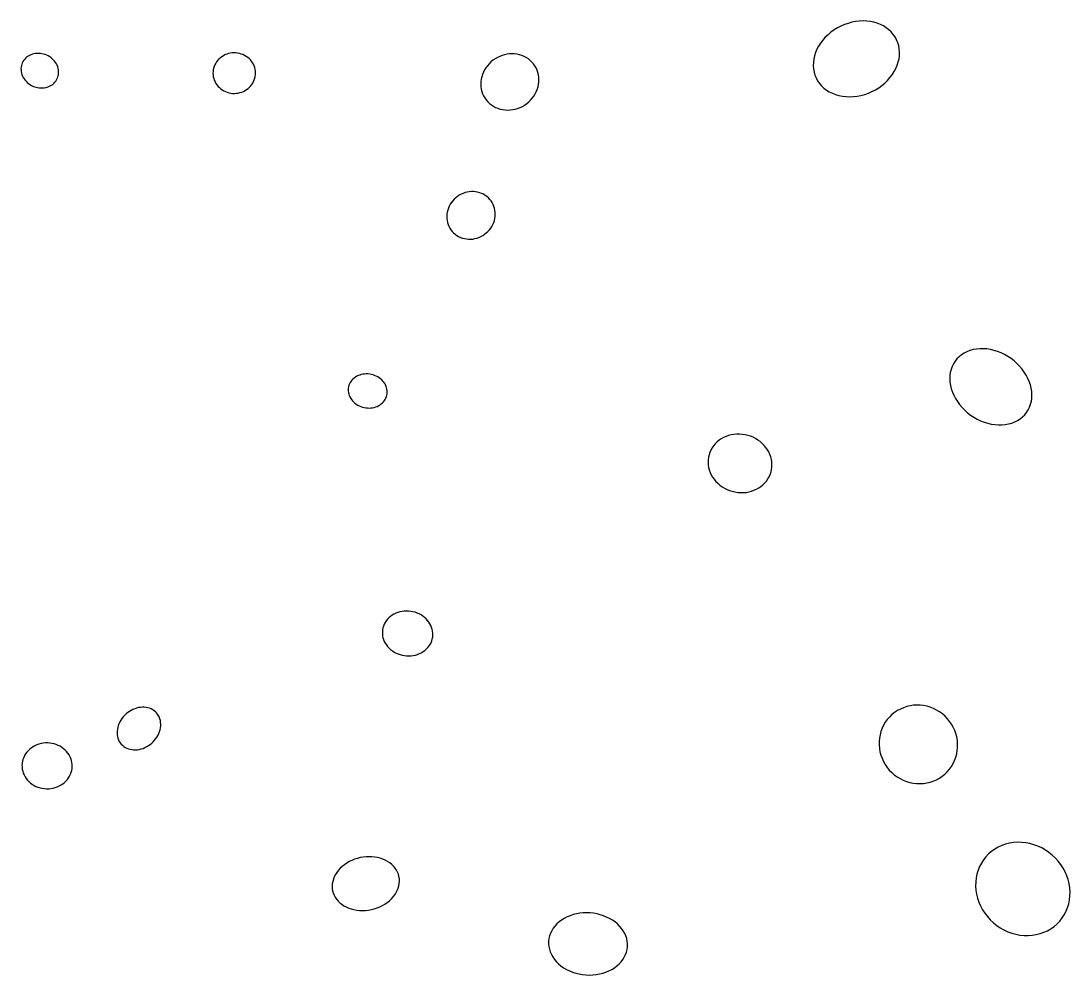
# Model space of a CAD drawing. Header units: metres. Extents: x -13247 to 23162, y -293254 to -275578.
# Drawn here: x 6105 to 23162, y -293254 to -277746 of the extents above; entities that cross this region are included whole.
import ezdxf

# ---------------------------------------------------------------- set-up
doc = ezdxf.new("R2010")
doc.units = ezdxf.units.M

msp = doc.modelspace()

# ---------------------------------------------------------------- linework, layer by layer
at = {"layer": 'LAYER'}
for p, q in [((19379.92, -277859.57), (19326.2, -277892.5)), ((19435.98, -277830.47), (19379.92, -277859.57)), ((19493.97, -277805.42), (19435.98, -277830.47)), ((19553.44, -277784.61), (19493.97, -277805.42)), ((19613.93, -277768.19), (19553.44, -277784.61)), ((19674.99, -277756.29), (19613.93, -277768.19)), ((19736.16, -277749.01), (19674.99, -277756.29)), ((19796.96, -277746.4), (19736.16, -277749.01)), ((19856.94, -277748.47), (19796.96, -277746.4)), ((19915.64, -277755.22), (19856.94, -277748.47)), ((19972.6, -277766.58), (19915.64, -277755.22)), ((20027.41, -277782.48), (19972.6, -277766.58)), ((20079.64, -277802.8), (20027.41, -277782.48)), ((20128.89, -277827.37), (20079.64, -277802.8)), ((20174.78, -277856.01), (20128.89, -277827.37)), ((20216.98, -277888.51), (20174.78, -277856.01)), ((19183.13, -278011.6), (19142.67, -278057.06)), ((19227.43, -277968.8), (19183.13, -278011.6)), ((19275.25, -277929), (19227.43, -277968.8)), ((19326.2, -277892.5), (19275.25, -277929)), ((20255.16, -277924.61), (20216.98, -277888.51)), ((20289.02, -277964.05), (20255.16, -277924.61)), ((20318.31, -278006.51), (20289.02, -277964.05)), ((20342.81, -278051.69), (20318.31, -278006.51)), ((19047.3, -278205.93), (19024.98, -278258.45)), ((19074.5, -278154.6), (19047.3, -278205.93)), ((19106.37, -278104.85), (19074.5, -278154.6)), ((19142.67, -278057.06), (19106.37, -278104.85)), ((20362.33, -278099.22), (20342.81, -278051.69)), ((20376.73, -278148.76), (20362.33, -278099.22)), ((20385.88, -278199.93), (20376.73, -278148.76)), ((20389.73, -278252.33), (20385.88, -278199.93)), ((6165.04, -278365.25), (6150.04, -278384.21)), ((6181.91, -278347.72), (6165.04, -278365.25)), ((6200.52, -278331.77), (6181.91, -278347.72)), ((6220.73, -278317.51), (6200.52, -278331.77)), ((6242.39, -278305.05), (6220.73, -278317.51)), ((6265.33, -278294.48), (6242.39, -278305.05)), ((6289.38, -278285.89), (6265.33, -278294.48)), ((6314.35, -278279.34), (6289.38, -278285.89)), ((6340.06, -278274.87), (6314.35, -278279.34)), ((6366.31, -278272.54), (6340.06, -278274.87)), ((6392.89, -278272.34), (6366.31, -278272.54)), ((6419.61, -278274.29), (6392.89, -278272.34)), ((6446.27, -278278.37), (6419.61, -278274.29)), ((6472.65, -278284.54), (6446.27, -278278.37)), ((6498.57, -278292.77), (6472.65, -278284.54)), ((6523.82, -278302.98), (6498.57, -278292.77)), ((6548.2, -278315.1), (6523.82, -278302.98)), ((6571.55, -278329.04), (6548.2, -278315.1)), ((6593.67, -278344.7), (6571.55, -278329.04)), ((6614.39, -278361.95), (6593.67, -278344.7)), ((6633.57, -278380.65), (6614.39, -278361.95)), ((9324.39, -278364.35), (9304.27, -278385.78)), ((9346.4, -278344.66), (9324.39, -278364.35)), ((9370.12, -278326.87), (9346.4, -278344.66)), ((9395.38, -278311.11), (9370.12, -278326.87)), ((9421.99, -278297.51), (9395.38, -278311.11)), ((9449.74, -278286.17), (9421.99, -278297.51)), ((9478.41, -278277.17), (9449.74, -278286.17)), ((9507.8, -278270.58), (9478.41, -278277.17)), ((9537.68, -278266.45), (9507.8, -278270.58)), ((9567.81, -278264.82), (9537.68, -278266.45)), ((9597.98, -278265.69), (9567.81, -278264.82)), ((9627.95, -278269.06), (9597.98, -278265.69)), ((9657.5, -278274.91), (9627.95, -278269.06)), ((9686.39, -278283.19), (9657.5, -278274.91)), ((9714.42, -278293.83), (9686.39, -278283.19)), ((9741.35, -278306.75), (9714.42, -278293.83)), ((9767, -278321.87), (9741.35, -278306.75)), ((9791.17, -278339.05), (9767, -278321.87)), ((9813.67, -278358.18), (9791.17, -278339.05)), ((9834.32, -278379.1), (9813.67, -278358.18)), ((13813.85, -278361.25), (13779.28, -278385.36)), ((13850.25, -278340), (13813.85, -278361.25)), ((13888.2, -278321.78), (13850.25, -278340)), ((13927.42, -278306.71), (13888.2, -278321.78)), ((13967.59, -278294.92), (13927.42, -278306.71)), ((14008.42, -278286.49), (13967.59, -278294.92)), ((14049.6, -278281.49), (14008.42, -278286.49)), ((14090.82, -278279.96), (14049.6, -278281.49)), ((14131.75, -278281.91), (14090.82, -278279.96)), ((14172.09, -278287.32), (14131.75, -278281.91)), ((14211.53, -278296.15), (14172.09, -278287.32)), ((14249.77, -278308.34), (14211.53, -278296.15)), ((14286.52, -278323.78), (14249.77, -278308.34)), ((14321.5, -278342.38), (14286.52, -278323.78)), ((14354.45, -278363.98), (14321.5, -278342.38)), ((14385.11, -278388.41), (14354.45, -278363.98)), ((18995.62, -278365.45), (18988.81, -278419.12)), ((19007.71, -278311.76), (18995.62, -278365.45)), ((19024.98, -278258.45), (19007.71, -278311.76)), ((20369.34, -278412.94), (20381.43, -278359.25)), ((20381.43, -278359.25), (20388.24, -278305.57)), ((20388.24, -278305.57), (20389.73, -278252.33)), ((6106.57, -278495.18), (6104.64, -278519.43)), ((6104.64, -278519.43), (6105.04, -278543.94)), ((6105.04, -278543.94), (6107.77, -278568.52)), ((6110.81, -278471.38), (6106.57, -278495.18)), ((6117.34, -278448.21), (6110.81, -278471.38)), ((6126.1, -278425.85), (6117.34, -278448.21)), ((6137.03, -278404.46), (6126.1, -278425.85)), ((6150.04, -278384.21), (6137.03, -278404.46)), ((6651.06, -278400.68), (6633.57, -278380.65)), ((6666.71, -278421.88), (6651.06, -278400.68)), ((6680.42, -278444.07), (6666.71, -278421.88)), ((6692.08, -278467.11), (6680.42, -278444.07)), ((6701.6, -278490.81), (6692.08, -278467.11)), ((6708.9, -278514.99), (6701.6, -278490.81)), ((6713.94, -278539.46), (6708.9, -278514.99)), ((6716.67, -278564.05), (6713.94, -278539.46)), ((9230.53, -278541.22), (9226.95, -278569.75)), ((9236.71, -278513.09), (9230.53, -278541.22)), ((9245.44, -278485.58), (9236.71, -278513.09)), ((9256.65, -278458.89), (9245.44, -278485.58)), ((9270.27, -278433.24), (9256.65, -278458.89)), ((9286.18, -278408.8), (9270.27, -278433.24)), ((9304.27, -278385.78), (9286.18, -278408.8)), ((9852.98, -278401.66), (9834.32, -278379.1)), ((9869.51, -278425.68), (9852.98, -278401.66)), ((9883.76, -278450.99), (9869.51, -278425.68)), ((9895.65, -278477.38), (9883.76, -278450.99)), ((9905.07, -278504.67), (9895.65, -278477.38)), ((9911.96, -278532.63), (9905.07, -278504.67)), ((9916.25, -278561.06), (9911.96, -278532.63)), ((13642.44, -278541.68), (13623.73, -278578.44)), ((13664.27, -278506.41), (13642.44, -278541.68)), ((13689.07, -278472.9), (13664.27, -278506.41)), ((13716.65, -278441.39), (13689.07, -278472.9)), ((13746.8, -278412.14), (13716.65, -278441.39)), ((13779.28, -278385.36), (13746.8, -278412.14)), ((14413.24, -278415.5), (14385.11, -278388.41)), ((14438.65, -278445.04), (14413.24, -278415.5)), ((14461.12, -278476.79), (14438.65, -278445.04)), ((14480.5, -278510.53), (14461.12, -278476.79)), ((14496.63, -278545.99), (14480.5, -278510.53)), ((14509.39, -278582.91), (14496.63, -278545.99)), ((18988.81, -278419.12), (18987.32, -278472.36)), ((18987.32, -278472.36), (18991.17, -278524.77)), ((18991.17, -278524.77), (19000.32, -278575.93)), ((20302.55, -278570.1), (20329.75, -278518.77)), ((20329.75, -278518.77), (20352.07, -278466.25)), ((20352.07, -278466.25), (20369.34, -278412.94)), ((6107.77, -278568.52), (6112.81, -278593)), ((6112.81, -278593), (6120.11, -278617.18)), ((6120.11, -278617.18), (6129.63, -278640.87)), ((6129.63, -278640.87), (6141.29, -278663.91)), ((6141.29, -278663.91), (6154.99, -278686.11)), ((6154.99, -278686.11), (6170.65, -278707.3)), ((6170.65, -278707.3), (6188.14, -278727.33)), ((6671.66, -278723.78), (6684.68, -278703.53)), ((6684.68, -278703.53), (6695.61, -278682.14)), ((6695.61, -278682.14), (6704.37, -278659.77)), ((6695.61, -278682.14), (6695.61, -278682.14)), ((6704.37, -278659.77), (6710.9, -278636.6)), ((6710.9, -278636.6), (6715.14, -278612.8)), ((6715.14, -278612.8), (6717.07, -278588.56)), ((6717.07, -278588.56), (6716.67, -278564.05)), ((9226.95, -278569.75), (9225.99, -278598.46)), ((9225.99, -278598.46), (9225.99, -278598.46)), ((9225.99, -278598.46), (9227.67, -278627.14)), ((9227.67, -278627.14), (9231.97, -278655.58)), ((9231.97, -278655.58), (9238.86, -278683.54)), ((9238.86, -278683.54), (9248.28, -278710.82)), ((9248.28, -278710.82), (9260.16, -278737.21)), ((9887.27, -278729.31), (9898.49, -278702.63)), ((9898.49, -278702.63), (9907.22, -278675.12)), ((9907.22, -278675.12), (9913.4, -278646.99)), ((9913.4, -278646.99), (9916.98, -278618.46)), ((9917.93, -278589.74), (9916.25, -278561.06)), ((9916.98, -278618.46), (9917.93, -278589.74)), ((13587.71, -278694.78), (13582.71, -278734.61)), ((13596.27, -278655.28), (13587.71, -278694.78)), ((13608.31, -278616.4), (13596.27, -278655.28)), ((13623.73, -278578.44), (13608.31, -278616.4)), ((14518.69, -278620.99), (14509.39, -278582.91)), ((14524.45, -278659.96), (14518.69, -278620.99)), ((14526.63, -278699.52), (14524.45, -278659.96)), ((14525.21, -278739.36), (14526.63, -278699.52)), ((19000.32, -278575.93), (19014.72, -278625.47)), ((19014.72, -278625.47), (19034.24, -278673.01)), ((19034.24, -278673.01), (19034.24, -278673.01)), ((19034.24, -278673.01), (19058.74, -278718.19)), ((20149.62, -278755.9), (20193.92, -278713.1)), ((20193.92, -278713.1), (20234.38, -278667.64)), ((20234.38, -278667.64), (20270.68, -278619.85)), ((20270.68, -278619.85), (20302.55, -278570.1)), ((6188.14, -278727.33), (6207.31, -278746.04)), ((6207.31, -278746.04), (6228.04, -278763.29)), ((6228.04, -278763.29), (6250.16, -278778.94)), ((6250.16, -278778.94), (6273.5, -278792.88)), ((6273.5, -278792.88), (6297.89, -278805.01)), ((6297.89, -278805.01), (6323.14, -278815.22)), ((6323.14, -278815.22), (6349.06, -278823.44)), ((6349.06, -278823.44), (6375.44, -278829.62)), ((6375.44, -278829.62), (6402.1, -278833.7)), ((6402.1, -278833.7), (6428.82, -278835.64)), ((6428.82, -278835.64), (6455.4, -278835.45)), ((6455.4, -278835.45), (6481.65, -278833.11)), ((6481.65, -278833.11), (6507.36, -278828.65)), ((6507.36, -278828.65), (6532.33, -278822.1)), ((6532.33, -278822.1), (6556.38, -278813.51)), ((6556.38, -278813.51), (6579.32, -278802.94)), ((6579.32, -278802.94), (6600.98, -278790.48)), ((6600.98, -278790.48), (6621.19, -278776.21)), ((6621.19, -278776.21), (6639.8, -278760.26)), ((6639.8, -278760.26), (6656.67, -278742.74)), ((6656.67, -278742.74), (6671.66, -278723.78)), ((9260.16, -278737.21), (9274.42, -278762.52)), ((9274.42, -278762.52), (9290.94, -278786.54)), ((9290.94, -278786.54), (9309.6, -278809.1)), ((9309.6, -278809.1), (9330.26, -278830.02)), ((9330.26, -278830.02), (9352.76, -278849.15)), ((9352.76, -278849.15), (9376.92, -278866.34)), ((9376.92, -278866.34), (9402.57, -278881.45)), ((9402.57, -278881.45), (9429.51, -278894.38)), ((9721.94, -278890.69), (9748.54, -278877.09)), ((9748.54, -278877.09), (9773.8, -278861.34)), ((9773.8, -278861.34), (9797.53, -278843.55)), ((9797.53, -278843.55), (9819.53, -278823.86)), ((9819.53, -278823.86), (9839.66, -278802.42)), ((9839.66, -278802.42), (9857.74, -278779.4)), ((9857.74, -278779.4), (9873.66, -278754.97)), ((9873.66, -278754.97), (9887.27, -278729.31)), ((13582.71, -278734.61), (13581.29, -278774.45)), ((13581.29, -278774.45), (13583.47, -278814)), ((13583.47, -278814), (13589.23, -278852.97)), ((13589.23, -278852.97), (13598.52, -278891.06)), ((14484.18, -278895.53), (14499.61, -278857.56)), ((14499.61, -278857.56), (14511.65, -278818.68)), ((14511.65, -278818.68), (14520.2, -278779.18)), ((14520.2, -278779.18), (14525.21, -278739.36)), ((19058.74, -278718.19), (19088.03, -278760.65)), ((19088.03, -278760.65), (19121.89, -278800.09)), ((19121.89, -278800.09), (19160.07, -278836.19)), ((19160.07, -278836.19), (19202.27, -278868.69)), ((19202.27, -278868.69), (19248.16, -278897.33)), ((19941.07, -278894.23), (19997.13, -278865.13)), ((19997.13, -278865.13), (20050.85, -278832.2)), ((20050.85, -278832.2), (20101.8, -278795.7)), ((20101.8, -278795.7), (20149.62, -278755.9)), ((9429.51, -278894.38), (9457.53, -278905.02)), ((9457.53, -278905.02), (9486.43, -278913.29)), ((9486.43, -278913.29), (9515.97, -278919.14)), ((9515.97, -278919.14), (9545.94, -278922.51)), ((9545.94, -278922.51), (9576.11, -278923.39)), ((9576.11, -278923.39), (9606.25, -278921.75)), ((9606.25, -278921.75), (9636.13, -278917.63)), ((9636.13, -278917.63), (9665.51, -278911.04)), ((9665.51, -278911.04), (9694.19, -278902.04)), ((9694.19, -278902.04), (9721.94, -278890.69)), ((13598.52, -278891.06), (13611.28, -278927.98)), ((13611.28, -278927.98), (13627.41, -278963.44)), ((13627.41, -278963.44), (13646.79, -278997.17)), ((13646.79, -278997.17), (13646.79, -278997.17)), ((13646.79, -278997.17), (13669.27, -279028.93)), ((13669.27, -279028.93), (13694.67, -279058.47)), ((13694.67, -279058.47), (13722.81, -279085.55)), ((14361.12, -279061.83), (14391.26, -279032.57)), ((14391.26, -279032.57), (14418.84, -279001.07)), ((14418.84, -279001.07), (14443.64, -278967.55)), ((14443.64, -278967.55), (14465.48, -278932.28)), ((14465.48, -278932.28), (14484.18, -278895.53)), ((19248.16, -278897.33), (19297.41, -278921.9)), ((19297.41, -278921.9), (19349.64, -278942.22)), ((19349.64, -278942.22), (19404.45, -278958.12)), ((19404.45, -278958.12), (19461.41, -278969.48)), ((19461.41, -278969.48), (19520.11, -278976.23)), ((19520.11, -278976.23), (19580.09, -278978.3)), ((19580.09, -278978.3), (19640.89, -278975.69)), ((19640.89, -278975.69), (19702.06, -278968.4)), ((19702.06, -278968.4), (19763.12, -278956.51)), ((19763.12, -278956.51), (19823.61, -278940.09)), ((19823.61, -278940.09), (19883.08, -278919.28)), ((19883.08, -278919.28), (19941.07, -278894.23)), ((13722.81, -279085.55), (13753.47, -279109.99)), ((13753.47, -279109.99), (13786.41, -279131.59)), ((13786.41, -279131.59), (13821.39, -279150.18)), ((13821.39, -279150.18), (13858.14, -279165.63)), ((13858.14, -279165.63), (13896.39, -279177.82)), ((13896.39, -279177.82), (13935.83, -279186.65)), ((13935.83, -279186.65), (13976.17, -279192.06)), ((13976.17, -279192.06), (14017.1, -279194)), ((14017.1, -279194), (14058.31, -279192.47)), ((14058.31, -279192.47), (14099.49, -279187.47)), ((14099.49, -279187.47), (14140.32, -279179.05)), ((14140.32, -279179.05), (14180.5, -279167.26)), ((14180.5, -279167.26), (14219.71, -279152.19)), ((14219.71, -279152.19), (14257.66, -279133.96)), ((14257.66, -279133.96), (14294.06, -279112.72)), ((14294.06, -279112.72), (14328.63, -279088.61)), ((14328.63, -279088.61), (14361.12, -279061.83)), ((13230.52, -280579.29), (13201.22, -280598.57)), ((13261.28, -280562.5), (13230.52, -280579.29)), ((13293.26, -280548.33), (13261.28, -280562.5)), ((13326.23, -280536.89), (13293.26, -280548.33)), ((13359.93, -280528.25), (13326.23, -280536.89)), ((13394.11, -280522.5), (13359.93, -280528.25)), ((13428.5, -280519.66), (13394.11, -280522.5)), ((13462.85, -280519.77), (13428.5, -280519.66)), ((13496.88, -280522.83), (13462.85, -280519.77)), ((13530.36, -280528.8), (13496.88, -280522.83)), ((13563, -280537.64), (13530.36, -280528.8)), ((13594.58, -280549.29), (13563, -280537.64)), ((13624.85, -280563.66), (13594.58, -280549.29)), ((13653.58, -280580.64), (13624.85, -280563.66)), ((13680.55, -280600.1), (13653.58, -280580.64)), ((13067.59, -280757.11), (13053.93, -280788.81)), ((13083.95, -280726.56), (13067.59, -280757.11)), ((13102.88, -280697.37), (13083.95, -280726.56)), ((13124.24, -280669.78), (13102.88, -280697.37)), ((13147.88, -280643.98), (13124.24, -280669.78)), ((13173.6, -280620.19), (13147.88, -280643.98)), ((13201.22, -280598.57), (13173.6, -280620.19)), ((13705.55, -280621.88), (13680.55, -280600.1)), ((13728.4, -280645.84), (13705.55, -280621.88)), ((13748.92, -280671.77), (13728.4, -280645.84)), ((13766.96, -280699.5), (13748.92, -280671.77)), ((13782.37, -280728.79), (13766.96, -280699.5)), ((13795.04, -280759.44), (13782.37, -280728.79)), ((13804.88, -280791.21), (13795.04, -280759.44)), ((13030.09, -280888.25), (13028.06, -280922.02)), ((13028.06, -280922.02), (13029.03, -280955.66)), ((13035.11, -280854.62), (13030.09, -280888.25)), ((13043.08, -280821.39), (13035.11, -280854.62)), ((13053.93, -280788.81), (13043.08, -280821.39)), ((13811.8, -280823.85), (13804.88, -280791.21)), ((13809.68, -280958.16), (13814.7, -280924.53)), ((13815.77, -280857.12), (13811.8, -280823.85)), ((13814.7, -280924.53), (13816.74, -280890.76)), ((13816.74, -280890.76), (13815.77, -280857.12)), ((13029.03, -280955.66), (13032.99, -280988.93)), ((13032.99, -280988.93), (13039.92, -281021.58)), ((13039.92, -281021.58), (13049.76, -281053.34)), ((13049.76, -281053.34), (13062.43, -281083.99)), ((13062.43, -281083.99), (13077.84, -281113.29)), ((13741.92, -281115.41), (13760.85, -281086.22)), ((13760.85, -281086.22), (13777.21, -281055.67)), ((13777.21, -281055.67), (13790.87, -281023.98)), ((13790.87, -281023.98), (13801.72, -280991.39)), ((13801.72, -280991.39), (13809.68, -280958.16)), ((13077.84, -281113.29), (13095.88, -281141.01)), ((13095.88, -281141.01), (13095.88, -281141.01)), ((13095.88, -281141.01), (13116.4, -281166.94)), ((13116.4, -281166.94), (13139.25, -281190.9)), ((13139.25, -281190.9), (13164.25, -281212.68)), ((13164.25, -281212.68), (13191.22, -281232.14)), ((13191.22, -281232.14), (13219.95, -281249.12)), ((13219.95, -281249.12), (13250.21, -281263.49)), ((13250.21, -281263.49), (13281.79, -281275.14)), ((13281.79, -281275.14), (13314.44, -281283.98)), ((13484.86, -281284.53), (13518.57, -281275.9)), ((13518.57, -281275.9), (13551.53, -281264.45)), ((13551.53, -281264.45), (13583.52, -281250.28)), ((13583.52, -281250.28), (13614.28, -281233.49)), ((13614.28, -281233.49), (13643.58, -281214.22)), ((13643.58, -281214.22), (13671.2, -281192.6)), ((13671.2, -281192.6), (13696.92, -281168.8)), ((13696.92, -281168.8), (13720.56, -281143)), ((13720.56, -281143), (13741.92, -281115.41)), ((13314.44, -281283.98), (13347.91, -281289.96)), ((13347.91, -281289.96), (13381.95, -281293.01)), ((13381.95, -281293.01), (13416.3, -281293.12)), ((13416.3, -281293.12), (13450.69, -281290.28)), ((13450.69, -281290.28), (13484.86, -281284.53)), ((21439.61, -283144.87), (21397.03, -283172.16)), ((21485.51, -283121.74), (21439.61, -283144.87)), ((21534.37, -283102.97), (21485.51, -283121.74)), ((21585.82, -283088.68), (21534.37, -283102.97)), ((21639.47, -283079), (21585.82, -283088.68)), ((21694.9, -283073.99), (21639.47, -283079)), ((21751.71, -283073.69), (21694.9, -283073.99)), ((21809.44, -283078.1), (21751.71, -283073.69)), ((21867.68, -283087.2), (21809.44, -283078.1)), ((21925.96, -283100.9), (21867.68, -283087.2)), ((21983.86, -283119.12), (21925.96, -283100.9)), ((22040.92, -283141.7), (21983.86, -283119.12)), ((22096.72, -283168.47), (22040.92, -283141.7)), ((21265.83, -283318.47), (21244.07, -283362.93)), ((21292.22, -283276.85), (21265.83, -283318.47)), ((21323.05, -283238.41), (21292.22, -283276.85)), ((21358.07, -283203.42), (21323.05, -283238.41)), ((21397.03, -283172.16), (21358.07, -283203.42)), ((22150.83, -283199.24), (22096.72, -283168.47)), ((22202.83, -283233.77), (22150.83, -283199.24)), ((22252.33, -283271.79), (22202.83, -283233.77)), ((22298.96, -283313.02), (22252.33, -283271.79)), ((22342.37, -283357.14), (22298.96, -283313.02)), ((11638, -283493.65), (11612.29, -283501.18)), ((11664.5, -283488.16), (11638, -283493.65)), ((11691.59, -283484.74), (11664.5, -283488.16)), ((11719.07, -283483.42), (11691.59, -283484.74)), ((11746.72, -283484.21), (11719.07, -283483.42)), ((11774.35, -283487.11), (11746.72, -283484.21)), ((11801.73, -283492.08), (11774.35, -283487.11)), ((11828.65, -283499.1), (11801.73, -283492.08)), ((21215.07, -283459.04), (21208.05, -283509.96)), ((21227.1, -283409.91), (21215.07, -283459.04)), ((21244.07, -283362.93), (21227.1, -283409.91)), ((22382.21, -283403.82), (22342.37, -283357.14)), ((22418.18, -283452.7), (22382.21, -283403.82)), ((22450.02, -283503.41), (22418.18, -283452.7)), ((11445.88, -283646.22), (11437.2, -283668.66)), ((11456.81, -283624.65), (11445.88, -283646.22)), ((11469.92, -283604.11), (11456.81, -283624.65)), ((11485.1, -283584.76), (11469.92, -283604.11)), ((11502.24, -283566.76), (11485.1, -283584.76)), ((11521.21, -283550.22), (11502.24, -283566.76)), ((11541.86, -283535.29), (11521.21, -283550.22)), ((11564.04, -283522.08), (11541.86, -283535.29)), ((11587.58, -283510.67), (11564.04, -283522.08)), ((11612.29, -283501.18), (11587.58, -283510.67)), ((11854.93, -283508.11), (11828.65, -283499.1)), ((11880.34, -283519.05), (11854.93, -283508.11)), ((11904.71, -283531.82), (11880.34, -283519.05)), ((11927.84, -283546.33), (11904.71, -283531.82)), ((11949.56, -283562.47), (11927.84, -283546.33)), ((11969.71, -283580.12), (11949.56, -283562.47)), ((11988.12, -283599.15), (11969.71, -283580.12)), ((12004.66, -283619.4), (11988.12, -283599.15)), ((12019.21, -283640.73), (12004.66, -283619.4)), ((12031.65, -283662.97), (12019.21, -283640.73)), ((12041.89, -283685.96), (12031.65, -283662.97)), ((21208.05, -283509.96), (21206.11, -283562.26)), ((21206.11, -283562.26), (21209.25, -283615.57)), ((21209.25, -283615.57), (21217.46, -283669.46)), ((22477.48, -283555.56), (22450.02, -283503.41)), ((22500.35, -283608.76), (22477.48, -283555.56)), ((22518.46, -283662.6), (22500.35, -283608.76)), ((22531.67, -283716.67), (22518.46, -283662.6)), ((11426.86, -283715.47), (11425.28, -283739.48)), ((11425.28, -283739.48), (11426.11, -283763.66)), ((11426.11, -283763.66), (11429.35, -283787.8)), ((11430.84, -283691.81), (11426.86, -283715.47)), ((11429.35, -283787.8), (11434.97, -283811.75)), ((11437.2, -283668.66), (11430.84, -283691.81)), ((11434.97, -283811.75), (11442.93, -283835.3)), ((11442.93, -283835.3), (11453.17, -283858.28)), ((12049.85, -283709.51), (12041.89, -283685.96)), ((12047.62, -283852.59), (12053.97, -283829.45)), ((12055.47, -283733.45), (12049.85, -283709.51)), ((12053.97, -283829.45), (12057.96, -283805.78)), ((12053.97, -283829.45), (12053.97, -283829.45)), ((12058.71, -283757.6), (12055.47, -283733.45)), ((12057.96, -283805.78), (12059.54, -283781.77)), ((12059.54, -283781.77), (12058.71, -283757.6)), ((21217.46, -283669.46), (21230.67, -283723.53)), ((21230.67, -283723.53), (21248.78, -283777.37)), ((21248.78, -283777.37), (21271.65, -283830.57)), ((21271.65, -283830.57), (21299.11, -283882.72)), ((22539.88, -283770.56), (22531.67, -283716.67)), ((22543.02, -283823.86), (22539.88, -283770.56)), ((22541.08, -283876.17), (22543.02, -283823.86)), ((11453.17, -283858.28), (11465.61, -283880.52)), ((11465.61, -283880.52), (11480.16, -283901.85)), ((11480.16, -283901.85), (11496.7, -283922.11)), ((11496.7, -283922.11), (11515.11, -283941.13)), ((11515.11, -283941.13), (11535.26, -283958.78)), ((11535.26, -283958.78), (11556.98, -283974.93)), ((11556.98, -283974.93), (11580.11, -283989.44)), ((11580.11, -283989.44), (11604.47, -284002.21)), ((11604.47, -284002.21), (11629.89, -284013.14)), ((11897.24, -284010.58), (11920.78, -283999.18)), ((11920.78, -283999.18), (11942.95, -283985.96)), ((11942.95, -283985.96), (11963.61, -283971.03)), ((11963.61, -283971.03), (11982.57, -283954.5)), ((11982.57, -283954.5), (11999.71, -283936.49)), ((11999.71, -283936.49), (12014.9, -283917.14)), ((12014.9, -283917.14), (12028.01, -283896.61)), ((12028.01, -283896.61), (12038.94, -283875.03)), ((12038.94, -283875.03), (12047.62, -283852.59)), ((21299.11, -283882.72), (21330.95, -283933.43)), ((21330.95, -283933.43), (21366.92, -283982.31)), ((21366.92, -283982.31), (21406.76, -284028.99)), ((22505.06, -284023.19), (22522.03, -283976.22)), ((22522.03, -283976.22), (22534.06, -283927.09)), ((22534.06, -283927.09), (22541.08, -283876.17)), ((11629.89, -284013.14), (11656.16, -284022.15)), ((11656.16, -284022.15), (11683.09, -284029.17)), ((11683.09, -284029.17), (11710.47, -284034.15)), ((11710.47, -284034.15), (11738.1, -284037.04)), ((11738.1, -284037.04), (11765.75, -284037.83)), ((11765.75, -284037.83), (11793.23, -284036.51)), ((11793.23, -284036.51), (11820.32, -284033.09)), ((11820.32, -284033.09), (11846.82, -284027.6)), ((11846.82, -284027.6), (11872.53, -284020.08)), ((11872.53, -284020.08), (11897.24, -284010.58)), ((21406.76, -284028.99), (21450.17, -284073.11)), ((21450.17, -284073.11), (21496.8, -284114.34)), ((21496.8, -284114.34), (21546.3, -284152.36)), ((21546.3, -284152.36), (21598.3, -284186.89)), ((22391.06, -284182.71), (22426.08, -284147.72)), ((22426.08, -284147.72), (22456.91, -284109.27)), ((22456.91, -284109.27), (22483.3, -284067.66)), ((22456.91, -284109.27), (22456.91, -284109.27)), ((22483.3, -284067.66), (22505.06, -284023.19)), ((21598.3, -284186.89), (21652.41, -284217.65)), ((21652.41, -284217.65), (21708.21, -284244.43)), ((21708.21, -284244.43), (21765.27, -284267.01)), ((21765.27, -284267.01), (21823.17, -284285.22)), ((21823.17, -284285.22), (21881.45, -284298.93)), ((21881.45, -284298.93), (21939.69, -284308.02)), ((21939.69, -284308.02), (21997.42, -284312.44)), ((21997.42, -284312.44), (22054.23, -284312.14)), ((22054.23, -284312.14), (22109.66, -284307.13)), ((22109.66, -284307.13), (22163.31, -284297.44)), ((22163.31, -284297.44), (22214.76, -284283.16)), ((22214.76, -284283.16), (22263.62, -284264.38)), ((22263.62, -284264.38), (22309.52, -284241.26)), ((22309.52, -284241.26), (22352.1, -284213.97)), ((22352.1, -284213.97), (22391.06, -284182.71)), ((17529.1, -284517.28), (17491.3, -284538.27)), ((17568.93, -284499.48), (17529.1, -284517.28)), ((17610.5, -284485.02), (17568.93, -284499.48)), ((17653.48, -284474), (17610.5, -284485.02)), ((17697.54, -284466.5), (17653.48, -284474)), ((17742.36, -284462.59), (17697.54, -284466.5)), ((17787.58, -284462.3), (17742.36, -284462.59)), ((17832.87, -284465.62), (17787.58, -284462.3)), ((17877.89, -284472.53), (17832.87, -284465.62)), ((17922.28, -284482.98), (17877.89, -284472.53)), ((17965.71, -284496.89), (17922.28, -284482.98)), ((18007.85, -284514.16), (17965.71, -284496.89)), ((18048.38, -284534.64), (18007.85, -284514.16)), ((17342.19, -284684.85), (17321.94, -284720.92)), ((17365.89, -284650.7), (17342.19, -284684.85)), ((17392.87, -284618.73), (17365.89, -284650.7)), ((17422.92, -284589.2), (17392.87, -284618.73)), ((17455.81, -284562.31), (17422.92, -284589.2)), ((17491.3, -284538.27), (17455.81, -284562.31)), ((18086.99, -284558.19), (18048.38, -284534.64)), ((18123.39, -284584.63), (18086.99, -284558.19)), ((18157.29, -284613.75), (18123.39, -284584.63)), ((18188.45, -284645.34), (18157.29, -284613.75)), ((18216.63, -284679.15), (18188.45, -284645.34)), ((18241.6, -284714.92), (18216.63, -284679.15)), ((17283.32, -284837.86), (17278.15, -284878.76)), ((17292.39, -284797.72), (17283.32, -284837.86)), ((17305.29, -284758.64), (17292.39, -284797.72)), ((17321.94, -284720.92), (17305.29, -284758.64)), ((18263.19, -284752.39), (18241.6, -284714.92)), ((18281.22, -284791.27), (18263.19, -284752.39)), ((18295.56, -284831.26), (18281.22, -284791.27)), ((18306.1, -284872.06), (18295.56, -284831.26)), ((17278.15, -284878.76), (17276.93, -284920.11)), ((17276.93, -284920.11), (17279.65, -284961.59)), ((17279.65, -284961.59), (17286.31, -285002.88)), ((17286.31, -285002.88), (17296.85, -285043.68)), ((18312.76, -284913.35), (18306.1, -284872.06)), ((18309.09, -285037.08), (18314.26, -284996.18)), ((18315.48, -284954.83), (18312.76, -284913.35)), ((18314.26, -284996.18), (18315.48, -284954.83)), ((17296.85, -285043.68), (17311.19, -285083.67)), ((17311.19, -285083.67), (17329.22, -285122.55)), ((17329.22, -285122.55), (17350.81, -285160.02)), ((17350.81, -285160.02), (17375.78, -285195.79)), ((17375.78, -285195.79), (17403.96, -285229.6)), ((18226.52, -285224.24), (18250.22, -285190.09)), ((18250.22, -285190.09), (18270.47, -285154.02)), ((18270.47, -285154.02), (18287.12, -285116.3)), ((18287.12, -285116.3), (18300.02, -285077.22)), ((18300.02, -285077.22), (18309.09, -285037.08)), ((18300.02, -285077.22), (18300.02, -285077.22)), ((17403.96, -285229.6), (17435.12, -285261.19)), ((17435.12, -285261.19), (17469.02, -285290.31)), ((17469.02, -285290.31), (17505.42, -285316.75)), ((17505.42, -285316.75), (17544.03, -285340.3)), ((17544.03, -285340.3), (17584.56, -285360.78)), ((17584.56, -285360.78), (17626.7, -285378.05)), ((18023.48, -285375.46), (18063.31, -285357.66)), ((18063.31, -285357.66), (18101.11, -285336.67)), ((18101.11, -285336.67), (18136.6, -285312.63)), ((18136.6, -285312.63), (18169.49, -285285.74)), ((18169.49, -285285.74), (18199.54, -285256.2)), ((18199.54, -285256.2), (18226.52, -285224.24)), ((17626.7, -285378.05), (17670.13, -285391.96)), ((17670.13, -285391.96), (17714.52, -285402.41)), ((17714.52, -285402.41), (17759.54, -285409.32)), ((17759.54, -285409.32), (17804.83, -285412.64)), ((17804.83, -285412.64), (17850.05, -285412.35)), ((17850.05, -285412.35), (17894.87, -285408.44)), ((17894.87, -285408.44), (17938.93, -285400.94)), ((17938.93, -285400.94), (17981.91, -285389.92)), ((17981.91, -285389.92), (18023.48, -285375.46)), ((12139.53, -287407.34), (12112.21, -287427.03)), ((12168.77, -287389.91), (12139.53, -287407.34)), ((12199.7, -287374.85), (12168.77, -287389.91)), ((12232.09, -287362.29), (12199.7, -287374.85)), ((12265.69, -287352.32), (12232.09, -287362.29)), ((12300.25, -287345.02), (12265.69, -287352.32)), ((12335.5, -287340.44), (12300.25, -287345.02)), ((12371.17, -287338.61), (12335.5, -287340.44)), ((12407, -287339.56), (12371.17, -287338.61)), ((12442.71, -287343.27), (12407, -287339.56)), ((12478.03, -287349.72), (12442.71, -287343.27)), ((12512.69, -287358.85), (12478.03, -287349.72)), ((12546.42, -287370.6), (12512.69, -287358.85)), ((12578.97, -287384.88), (12546.42, -287370.6)), ((12610.1, -287401.58), (12578.97, -287384.88)), ((12639.56, -287420.57), (12610.1, -287401.58)), ((11998.95, -287582.91), (11989.87, -287613.34)), ((12011.03, -287553.4), (11998.95, -287582.91)), ((12025.99, -287525.02), (12011.03, -287553.4)), ((12043.74, -287497.99), (12025.99, -287525.02)), ((12064.13, -287472.53), (12043.74, -287497.99)), ((12087.01, -287448.81), (12064.13, -287472.53)), ((12112.21, -287427.03), (12087.01, -287448.81)), ((12667.13, -287441.7), (12639.56, -287420.57)), ((12692.6, -287464.82), (12667.13, -287441.7)), ((12715.78, -287489.76), (12692.6, -287464.82)), ((12736.49, -287516.31), (12715.78, -287489.76)), ((12754.57, -287544.29), (12736.49, -287516.31)), ((12769.88, -287573.46), (12754.57, -287544.29)), ((12782.32, -287603.63), (12769.88, -287573.46)), ((11983.84, -287644.44), (11980.91, -287675.99)), ((11980.91, -287675.99), (11981.1, -287707.75)), ((11981.1, -287707.75), (11984.41, -287739.46)), ((11989.87, -287613.34), (11983.84, -287644.44)), ((11984.41, -287739.46), (11990.83, -287770.9)), ((12791.78, -287634.54), (12782.32, -287603.63)), ((12798.19, -287665.98), (12791.78, -287634.54)), ((12801.51, -287697.69), (12798.19, -287665.98)), ((12798.77, -287761), (12801.7, -287729.45)), ((12801.7, -287729.45), (12801.51, -287697.69)), ((11990.83, -287770.9), (12000.29, -287801.81)), ((12000.29, -287801.81), (12012.72, -287831.98)), ((12012.72, -287831.98), (12028.04, -287861.15)), ((12028.04, -287861.15), (12046.12, -287889.13)), ((12046.12, -287889.13), (12066.83, -287915.68)), ((12066.83, -287915.68), (12090.01, -287940.61)), ((12718.48, -287932.91), (12738.87, -287907.45)), ((12738.87, -287907.45), (12756.61, -287880.42)), ((12756.61, -287880.42), (12771.58, -287852.04)), ((12771.58, -287852.04), (12783.65, -287822.53)), ((12783.65, -287822.53), (12792.74, -287792.1)), ((12792.74, -287792.1), (12798.77, -287761)), ((12798.77, -287761), (12798.77, -287761)), ((12090.01, -287940.61), (12115.48, -287963.74)), ((12115.48, -287963.74), (12143.05, -287984.87)), ((12143.05, -287984.87), (12172.51, -288003.86)), ((12172.51, -288003.86), (12203.63, -288020.56)), ((12203.63, -288020.56), (12236.19, -288034.84)), ((12236.19, -288034.84), (12269.92, -288046.59)), ((12269.92, -288046.59), (12304.58, -288055.72)), ((12304.58, -288055.72), (12339.89, -288062.17)), ((12339.89, -288062.17), (12375.6, -288065.88)), ((12375.6, -288065.88), (12411.43, -288066.83)), ((12411.43, -288066.83), (12447.11, -288065)), ((12447.11, -288065), (12482.36, -288060.42)), ((12482.36, -288060.42), (12516.91, -288053.12)), ((12516.91, -288053.12), (12550.51, -288043.15)), ((12550.51, -288043.15), (12582.9, -288030.59)), ((12582.9, -288030.59), (12613.84, -288015.53)), ((12613.84, -288015.53), (12643.07, -287998.1)), ((12643.07, -287998.1), (12670.4, -287978.41)), ((12670.4, -287978.41), (12695.59, -287956.63)), ((12695.59, -287956.63), (12718.48, -287932.91)), ((7924.77, -288938.5), (7895.39, -288953.33)), ((7954.89, -288926.02), (7924.77, -288938.5)), ((7985.54, -288915.99), (7954.89, -288926.02)), ((8016.46, -288908.48), (7985.54, -288915.99)), ((8047.43, -288903.56), (8016.46, -288908.48)), ((8078.22, -288901.25), (8047.43, -288903.56)), ((8108.58, -288901.59), (8078.22, -288901.25)), ((8138.29, -288904.56), (8108.58, -288901.59)), ((8167.12, -288910.14), (8138.29, -288904.56)), ((8194.85, -288918.29), (8167.12, -288910.14)), ((8221.27, -288928.95), (8194.85, -288918.29)), ((8246.18, -288942.04), (8221.27, -288928.95)), ((8269.39, -288957.45), (8246.18, -288942.04)), ((20403.25, -288930.71), (20354.88, -288957.14)), ((20453.86, -288908.65), (20403.25, -288930.71)), ((20506.31, -288891.13), (20453.86, -288908.65)), ((20560.21, -288878.28), (20506.31, -288891.13)), ((20615.14, -288870.2), (20560.21, -288878.28)), ((20670.68, -288866.95), (20615.14, -288870.2)), ((20726.43, -288868.55), (20670.68, -288866.95)), ((20781.94, -288875), (20726.43, -288868.55)), ((20836.79, -288886.24), (20781.94, -288875)), ((20890.58, -288902.2), (20836.79, -288886.24)), ((20942.89, -288922.74), (20890.58, -288902.2)), ((20993.32, -288947.71), (20942.89, -288922.74)), ((21041.49, -288976.92), (20993.32, -288947.71)), ((7728.25, -289111.59), (7712.07, -289139.9)), ((7746.68, -289084.32), (7728.25, -289111.59)), ((7767.2, -289058.29), (7746.68, -289084.32)), ((7789.67, -289033.71), (7767.2, -289058.29)), ((7813.92, -289010.75), (7789.67, -289033.71)), ((7839.75, -288989.6), (7813.92, -289010.75)), ((7866.98, -288970.41), (7839.75, -288989.6)), ((7895.39, -288953.33), (7866.98, -288970.41)), ((8290.72, -288975.07), (8269.39, -288957.45)), ((8310.01, -288994.77), (8290.72, -288975.07)), ((8327.12, -289016.4), (8310.01, -288994.77)), ((8341.91, -289039.78), (8327.12, -289016.4)), ((8354.27, -289064.75), (8341.91, -289039.78)), ((8364.11, -289091.11), (8354.27, -289064.75)), ((8371.35, -289118.67), (8364.11, -289091.11)), ((8375.93, -289147.21), (8371.35, -289118.67)), ((20190.71, -289102.08), (20158.57, -289146.73)), ((20226.7, -289060.48), (20190.71, -289102.08)), ((20266.26, -289022.27), (20226.7, -289060.48)), ((20309.1, -288987.74), (20266.26, -289022.27)), ((20354.88, -288957.14), (20309.1, -288987.74)), ((21087.03, -289010.15), (21041.49, -288976.92)), ((21129.6, -289047.14), (21087.03, -289010.15)), ((21168.86, -289087.62), (21129.6, -289047.14)), ((21204.53, -289131.28), (21168.86, -289087.62)), ((7668.44, -289289.28), (7667.63, -289319.12)), ((7671.94, -289259.11), (7668.44, -289289.28)), ((7678.11, -289228.87), (7671.94, -289259.11)), ((7686.9, -289198.76), (7678.11, -289228.87)), ((7698.25, -289169.03), (7686.9, -289198.76)), ((7712.07, -289139.9), (7698.25, -289169.03)), ((8358.56, -289296.87), (8367.35, -289266.76)), ((8367.35, -289266.76), (8373.52, -289236.52)), ((8373.52, -289236.52), (8377.03, -289206.36)), ((8377.83, -289176.51), (8375.93, -289147.21)), ((8377.03, -289206.36), (8377.83, -289176.51)), ((20106.77, -289243.87), (20087.51, -289295.6)), ((20130.52, -289194.12), (20106.77, -289243.87)), ((20158.57, -289146.73), (20130.52, -289194.12)), ((21236.34, -289177.78), (21204.53, -289131.28)), ((21264.03, -289226.77), (21236.34, -289177.78)), ((21287.39, -289277.88), (21264.03, -289226.77)), ((21306.26, -289330.71), (21287.39, -289277.88)), ((7667.63, -289319.12), (7669.53, -289348.43)), ((7669.53, -289348.43), (7674.12, -289376.96)), ((7674.12, -289376.96), (7681.35, -289404.52)), ((7681.35, -289404.52), (7691.19, -289430.88)), ((7691.19, -289430.88), (7703.55, -289455.85)), ((7703.55, -289455.85), (7718.34, -289479.24)), ((8231.54, -289484.88), (8255.79, -289461.93)), ((8255.79, -289461.93), (8278.26, -289437.34)), ((8278.26, -289437.34), (8298.78, -289411.31)), ((8298.78, -289411.31), (8317.21, -289384.04)), ((8317.21, -289384.04), (8333.39, -289355.73)), ((8333.39, -289355.73), (8347.21, -289326.6)), ((8347.21, -289326.6), (8358.56, -289296.87)), ((20057.93, -289458.74), (20057.73, -289514.38)), ((20063, -289403.45), (20057.93, -289458.74)), ((20072.88, -289348.93), (20063, -289403.45)), ((20087.51, -289295.6), (20072.88, -289348.93)), ((21320.49, -289384.87), (21306.26, -289330.71)), ((21329.96, -289439.95), (21320.49, -289384.87)), ((21334.61, -289495.52), (21329.96, -289439.95)), ((6199.62, -289632.96), (6179.84, -289659.9)), ((6221.9, -289607.71), (6199.62, -289632.96)), ((6246.52, -289584.33), (6221.9, -289607.71)), ((6273.29, -289563.01), (6246.52, -289584.33)), ((6302, -289543.9), (6273.29, -289563.01)), ((6332.45, -289527.16), (6302, -289543.9)), ((6364.39, -289512.9), (6332.45, -289527.16)), ((6397.58, -289501.24), (6364.39, -289512.9)), ((6431.78, -289492.27), (6397.58, -289501.24)), ((6466.71, -289486.05), (6431.78, -289492.27)), ((6502.13, -289482.64), (6466.71, -289486.05)), ((6537.74, -289482.05), (6502.13, -289482.64)), ((6573.29, -289484.29), (6537.74, -289482.05)), ((6608.51, -289489.35), (6573.29, -289484.29)), ((6643.11, -289497.19), (6608.51, -289489.35)), ((6676.86, -289507.74), (6643.11, -289497.19)), ((6709.47, -289520.93), (6676.86, -289507.74)), ((6740.72, -289536.66), (6709.47, -289520.93)), ((6770.35, -289554.8), (6740.72, -289536.66)), ((6798.15, -289575.22), (6770.35, -289554.8)), ((6823.9, -289597.77), (6798.15, -289575.22)), ((6847.4, -289622.26), (6823.9, -289597.77)), ((6868.48, -289648.52), (6847.4, -289622.26)), ((7718.34, -289479.24), (7735.45, -289500.86)), ((7735.45, -289500.86), (7735.45, -289500.86)), ((7735.45, -289500.86), (7754.74, -289520.56)), ((7754.74, -289520.56), (7776.07, -289538.18)), ((7776.07, -289538.18), (7799.28, -289553.6)), ((7799.28, -289553.6), (7824.19, -289566.68)), ((7824.19, -289566.68), (7850.61, -289577.34)), ((7850.61, -289577.34), (7878.34, -289585.49)), ((7878.34, -289585.49), (7907.17, -289591.07)), ((7907.17, -289591.07), (7936.88, -289594.04)), ((7936.88, -289594.04), (7967.24, -289594.38)), ((7967.24, -289594.38), (7998.03, -289592.07)), ((7998.03, -289592.07), (8029, -289587.15)), ((8029, -289587.15), (8059.93, -289579.64)), ((8059.93, -289579.64), (8090.57, -289569.61)), ((8090.57, -289569.61), (8120.69, -289557.13)), ((8120.69, -289557.13), (8150.07, -289542.3)), ((8150.07, -289542.3), (8178.49, -289525.22)), ((8178.49, -289525.22), (8205.71, -289506.03)), ((8205.71, -289506.03), (8231.54, -289484.88)), ((20057.73, -289514.38), (20062.38, -289569.95)), ((20062.38, -289569.95), (20071.85, -289625.03)), ((20071.85, -289625.03), (20086.08, -289679.19)), ((21319.46, -289660.97), (21329.34, -289606.45)), ((21329.34, -289606.45), (21334.41, -289551.16)), ((21334.41, -289551.16), (21334.61, -289495.52)), ((6128.52, -289780.22), (6123.12, -289812.3)), ((6136.97, -289748.71), (6128.52, -289780.22)), ((6148.4, -289717.99), (6136.97, -289748.71)), ((6162.73, -289688.31), (6148.4, -289717.99)), ((6179.84, -289659.9), (6162.73, -289688.31)), ((6886.98, -289676.35), (6868.48, -289648.52)), ((6902.76, -289705.53), (6886.98, -289676.35)), ((6915.69, -289735.84), (6902.76, -289705.53)), ((6925.68, -289767.06), (6915.69, -289735.84)), ((6932.65, -289798.93), (6925.68, -289767.06)), ((6936.55, -289831.23), (6932.65, -289798.93)), ((20086.08, -289679.19), (20104.95, -289732.03)), ((20104.95, -289732.03), (20128.31, -289783.13)), ((20128.31, -289783.13), (20156, -289832.12)), ((21261.82, -289815.78), (21285.57, -289766.03)), ((21285.57, -289766.03), (21304.83, -289714.3)), ((21304.83, -289714.3), (21319.46, -289660.97)), ((6123.12, -289812.3), (6120.81, -289844.7)), ((6120.81, -289844.7), (6121.61, -289877.17)), ((6121.61, -289877.17), (6125.51, -289909.47)), ((6125.51, -289909.47), (6132.48, -289941.35)), ((6132.48, -289941.35), (6142.47, -289972.56)), ((6142.47, -289972.56), (6155.41, -290002.87)), ((6909.77, -289990.41), (6921.2, -289959.7)), ((6921.2, -289959.7), (6929.65, -289928.18)), ((6929.65, -289928.18), (6935.04, -289896.1)), ((6935.04, -289896.1), (6937.35, -289863.7)), ((6937.35, -289863.7), (6936.55, -289831.23)), ((6937.35, -289863.7), (6937.35, -289863.7)), ((20156, -289832.12), (20187.8, -289878.62)), ((20187.8, -289878.62), (20223.47, -289922.28)), ((20223.47, -289922.28), (20262.74, -289962.76)), ((20262.74, -289962.76), (20305.31, -289999.75)), ((21126.08, -289987.63), (21165.64, -289949.42)), ((21165.64, -289949.42), (21201.63, -289907.83)), ((21165.64, -289949.42), (21165.64, -289949.42)), ((21201.63, -289907.83), (21233.77, -289863.17)), ((21233.77, -289863.17), (21261.82, -289815.78)), ((6155.41, -290002.87), (6171.18, -290032.05)), ((6171.18, -290032.05), (6189.68, -290059.88)), ((6189.68, -290059.88), (6210.77, -290086.14)), ((6210.77, -290086.14), (6234.27, -290110.64)), ((6234.27, -290110.64), (6260.02, -290133.18)), ((6260.02, -290133.18), (6287.82, -290153.6)), ((6756.16, -290164.5), (6784.88, -290145.39)), ((6784.88, -290145.39), (6811.65, -290124.07)), ((6811.65, -290124.07), (6836.27, -290100.69)), ((6836.27, -290100.69), (6858.55, -290075.44)), ((6858.55, -290075.44), (6878.32, -290048.5)), ((6878.32, -290048.5), (6895.44, -290020.09)), ((6895.44, -290020.09), (6909.77, -289990.41)), ((20305.31, -289999.75), (20350.85, -290032.98)), ((20350.85, -290032.98), (20399.02, -290062.2)), ((20399.02, -290062.2), (20449.45, -290087.17)), ((20449.45, -290087.17), (20501.76, -290107.71)), ((20501.76, -290107.71), (20555.55, -290123.66)), ((20555.55, -290123.66), (20610.4, -290134.9)), ((20610.4, -290134.9), (20665.91, -290141.35)), ((20665.91, -290141.35), (20721.66, -290142.96)), ((20721.66, -290142.96), (20777.2, -290139.71)), ((20777.2, -290139.71), (20832.13, -290131.63)), ((20832.13, -290131.63), (20886.03, -290118.78)), ((20886.03, -290118.78), (20938.48, -290101.25)), ((20938.48, -290101.25), (20989.09, -290079.19)), ((20989.09, -290079.19), (21037.46, -290052.76)), ((21037.46, -290052.76), (21083.24, -290022.16)), ((21083.24, -290022.16), (21126.08, -289987.63)), ((6287.82, -290153.6), (6317.45, -290171.75)), ((6317.45, -290171.75), (6348.69, -290187.47)), ((6348.69, -290187.47), (6381.31, -290200.66)), ((6381.31, -290200.66), (6415.05, -290211.22)), ((6415.05, -290211.22), (6449.66, -290219.05)), ((6449.66, -290219.05), (6484.87, -290224.11)), ((6484.87, -290224.11), (6520.42, -290226.35)), ((6520.42, -290226.35), (6556.04, -290225.77)), ((6556.04, -290225.77), (6591.45, -290222.35)), ((6591.45, -290222.35), (6626.39, -290216.13)), ((6626.39, -290216.13), (6660.58, -290207.16)), ((6660.58, -290207.16), (6693.78, -290195.5)), ((6693.78, -290195.5), (6725.72, -290181.25)), ((6725.72, -290181.25), (6756.16, -290164.5)), ((22052.78, -291149.03), (21994.19, -291175.91)), ((22113.98, -291127.53), (22052.78, -291149.03)), ((22177.32, -291111.56), (22113.98, -291127.53)), ((22242.3, -291101.25), (22177.32, -291111.56)), ((22308.45, -291096.67), (22242.3, -291101.25)), ((22375.26, -291097.87), (22308.45, -291096.67)), ((22442.21, -291104.82), (22375.26, -291097.87)), ((22508.8, -291117.48), (22442.21, -291104.82)), ((22574.52, -291135.75), (22508.8, -291117.48)), ((22638.88, -291159.49), (22574.52, -291135.75)), ((22701.37, -291188.53), (22638.88, -291159.49)), ((11668.12, -291338.35), (11620.73, -291346.83)), ((11715.83, -291333.14), (11668.12, -291338.35)), ((11763.51, -291331.25), (11715.83, -291333.14)), ((11810.79, -291332.68), (11763.51, -291331.25)), ((11857.31, -291337.42), (11810.79, -291332.68)), ((11902.72, -291345.45), (11857.31, -291337.42)), ((21794.38, -291332.44), (21754.98, -291382.35)), ((21838.36, -291286.52), (21794.38, -291332.44)), ((21886.57, -291244.91), (21838.36, -291286.52)), ((21938.64, -291207.95), (21886.57, -291244.91)), ((21994.19, -291175.91), (21938.64, -291207.95)), ((22761.53, -291222.63), (22701.37, -291188.53)), ((22818.9, -291261.55), (22761.53, -291222.63)), ((22873.05, -291304.98), (22818.9, -291261.55)), ((22923.55, -291352.59), (22873.05, -291304.98)), ((11327.47, -291489.43), (11294.91, -291519.82)), ((11362.95, -291461.16), (11327.47, -291489.43)), ((11401.08, -291435.23), (11362.95, -291461.16)), ((11441.57, -291411.83), (11401.08, -291435.23)), ((11484.11, -291391.14), (11441.57, -291411.83)), ((11528.37, -291373.33), (11484.11, -291391.14)), ((11574.03, -291358.52), (11528.37, -291373.33)), ((11620.73, -291346.83), (11574.03, -291358.52)), ((11946.67, -291356.69), (11902.72, -291345.45)), ((11988.83, -291371.06), (11946.67, -291356.69)), ((12028.87, -291388.46), (11988.83, -291371.06)), ((12066.5, -291408.75), (12028.87, -291388.46)), ((12101.42, -291431.78), (12066.5, -291408.75)), ((12133.37, -291457.37), (12101.42, -291431.78)), ((12162.1, -291485.32), (12133.37, -291457.37)), ((12187.4, -291515.43), (12162.1, -291485.32)), ((21691.04, -291492.54), (21666.99, -291551.98)), ((21720.44, -291435.85), (21691.04, -291492.54)), ((21754.98, -291382.35), (21720.44, -291435.85)), ((22970.02, -291404.03), (22923.55, -291352.59)), ((23012.12, -291458.9), (22970.02, -291404.03)), ((23049.52, -291516.78), (23012.12, -291458.9)), ((11198.45, -291657.79), (11183.7, -291695.07)), ((11217.11, -291621.36), (11198.45, -291657.79)), ((11239.52, -291586.04), (11217.11, -291621.36)), ((11265.52, -291552.11), (11239.52, -291586.04)), ((11294.91, -291519.82), (11265.52, -291552.11)), ((12209.08, -291547.47), (12187.4, -291515.43)), ((12226.97, -291581.18), (12209.08, -291547.47)), ((12240.93, -291616.32), (12226.97, -291581.18)), ((12250.86, -291652.61), (12240.93, -291616.32)), ((12256.68, -291689.79), (12250.86, -291652.61)), ((21635.64, -291677.31), (21628.59, -291742.25)), ((21648.47, -291613.73), (21635.64, -291677.31)), ((21666.99, -291551.98), (21648.47, -291613.73)), ((23081.94, -291577.23), (23049.52, -291516.78)), ((23109.12, -291639.79), (23081.94, -291577.23)), ((23130.87, -291703.99), (23109.12, -291639.79)), ((11166.32, -291771.01), (11163.83, -291809.09)), ((11163.83, -291809.09), (11165.5, -291846.87)), ((11165.5, -291846.87), (11171.32, -291884.04)), ((11172.97, -291732.9), (11166.32, -291771.01)), ((11183.7, -291695.07), (11172.97, -291732.9)), ((12223.73, -291878.87), (12238.48, -291841.59)), ((12238.48, -291841.59), (12249.21, -291803.75)), ((12249.21, -291803.75), (12255.86, -291765.65)), ((12255.86, -291765.65), (12258.35, -291727.56)), ((12258.35, -291727.56), (12256.68, -291689.79)), ((21628.59, -291742.25), (21627.36, -291808.04)), ((21627.36, -291808.04), (21631.98, -291874.18)), ((23147.02, -291769.34), (23130.87, -291703.99)), ((23157.44, -291835.34), (23147.02, -291769.34)), ((23162.05, -291901.48), (23157.44, -291835.34)), ((11171.32, -291884.04), (11171.32, -291884.04)), ((11171.32, -291884.04), (11181.25, -291920.34)), ((11181.25, -291920.34), (11195.21, -291955.48)), ((11195.21, -291955.48), (11213.1, -291989.19)), ((11213.1, -291989.19), (11234.77, -292021.22)), ((11234.77, -292021.22), (11260.08, -292051.33)), ((12094.71, -292047.23), (12127.27, -292016.83)), ((12127.27, -292016.83), (12156.66, -291984.55)), ((12156.66, -291984.55), (12182.66, -291950.62)), ((12182.66, -291950.62), (12205.07, -291915.3)), ((12205.07, -291915.3), (12223.73, -291878.87)), ((21631.98, -291874.18), (21642.4, -291940.18)), ((21642.4, -291940.18), (21658.54, -292005.53)), ((21658.54, -292005.53), (21680.29, -292069.73)), ((23153.77, -292032.21), (23160.83, -291967.27)), ((23160.83, -291967.27), (23162.05, -291901.48)), ((11260.08, -292051.33), (11288.81, -292079.29)), ((11288.81, -292079.29), (11320.76, -292104.88)), ((11320.76, -292104.88), (11355.68, -292127.9)), ((11355.68, -292127.9), (11393.31, -292148.19)), ((11393.31, -292148.19), (11433.35, -292165.59)), ((11433.35, -292165.59), (11475.51, -292179.97)), ((11475.51, -292179.97), (11519.46, -292191.21)), ((11519.46, -292191.21), (11564.86, -292199.24)), ((11754.06, -292198.31), (11801.45, -292189.83)), ((11801.45, -292189.83), (11848.15, -292178.14)), ((11848.15, -292178.14), (11893.81, -292163.33)), ((11893.81, -292163.33), (11938.07, -292145.51)), ((11938.07, -292145.51), (11980.61, -292124.83)), ((11980.61, -292124.83), (12021.1, -292101.43)), ((12021.1, -292101.43), (12059.23, -292075.5)), ((12059.23, -292075.5), (12094.71, -292047.23)), ((21680.29, -292069.73), (21707.48, -292132.29)), ((21707.48, -292132.29), (21739.89, -292192.74)), ((21739.89, -292192.74), (21777.29, -292250.62)), ((23098.38, -292216.98), (23122.43, -292157.54)), ((23122.43, -292157.54), (23140.94, -292095.79)), ((23140.94, -292095.79), (23153.77, -292032.21)), ((11564.86, -292199.24), (11611.39, -292203.98)), ((11611.39, -292203.98), (11658.67, -292205.41)), ((11658.67, -292205.41), (11706.34, -292203.52)), ((11706.34, -292203.52), (11754.06, -292198.31)), ((14896.18, -292360.58), (14856.09, -292390.3)), ((14939.53, -292333.81), (14896.18, -292360.58)), ((14985.81, -292310.2), (14939.53, -292333.81)), ((15034.66, -292289.92), (14985.81, -292310.2)), ((15085.73, -292273.14), (15034.66, -292289.92)), ((15138.61, -292259.98), (15085.73, -292273.14)), ((15192.91, -292250.53), (15138.61, -292259.98)), ((15248.21, -292244.88), (15192.91, -292250.53)), ((15304.09, -292243.07), (15248.21, -292244.88)), ((15360.12, -292245.1), (15304.09, -292243.07)), ((15415.89, -292250.96), (15360.12, -292245.1)), ((15470.96, -292260.61), (15415.89, -292250.96)), ((15524.91, -292273.98), (15470.96, -292260.61)), ((15577.34, -292290.96), (15524.91, -292273.98)), ((15627.85, -292311.42), (15577.34, -292290.96)), ((15676.05, -292335.21), (15627.85, -292311.42)), ((15721.57, -292362.15), (15676.05, -292335.21)), ((15764.08, -292392.03), (15721.57, -292362.15)), ((21777.29, -292250.62), (21819.39, -292305.49)), ((21819.39, -292305.49), (21865.86, -292356.93)), ((21865.86, -292356.93), (21916.37, -292404.54)), ((22995.03, -292377.07), (23034.43, -292327.17)), ((23034.43, -292327.17), (23068.97, -292273.67)), ((23068.97, -292273.67), (23098.38, -292216.98)), ((14734.02, -292533.9), (14714.23, -292574.62)), ((14758.3, -292494.83), (14734.02, -292533.9)), ((14786.89, -292457.68), (14758.3, -292494.83)), ((14819.57, -292422.75), (14786.89, -292457.68)), ((14856.09, -292390.3), (14819.57, -292422.75)), ((15803.23, -292424.62), (15764.08, -292392.03)), ((15838.75, -292459.68), (15803.23, -292424.62)), ((15870.35, -292496.94), (15838.75, -292459.68)), ((15897.8, -292536.12), (15870.35, -292496.94)), ((21916.37, -292404.54), (21970.51, -292447.97)), ((21970.51, -292447.97), (22027.88, -292486.89)), ((22027.88, -292486.89), (22088.04, -292520.99)), ((22088.04, -292520.99), (22150.54, -292550.03)), ((22736.63, -292560.48), (22795.22, -292533.61)), ((22795.22, -292533.61), (22850.77, -292501.57)), ((22850.77, -292501.57), (22902.85, -292464.61)), ((22902.85, -292464.61), (22951.05, -292423)), ((22951.05, -292423), (22995.03, -292377.07)), ((22995.03, -292377.07), (22995.03, -292377.07)), ((14683.18, -292703.42), (14682.52, -292747.48)), ((14688.72, -292659.7), (14683.18, -292703.42)), ((14699.1, -292616.66), (14688.72, -292659.7)), ((14714.23, -292574.62), (14699.1, -292616.66)), ((15920.88, -292576.91), (15897.8, -292536.12)), ((15939.43, -292619.01), (15920.88, -292576.91)), ((15953.3, -292662.1), (15939.43, -292619.01)), ((15962.38, -292705.85), (15953.3, -292662.1)), ((22150.54, -292550.03), (22214.89, -292573.77)), ((22214.89, -292573.77), (22280.61, -292592.04)), ((22280.61, -292592.04), (22347.2, -292604.7)), ((22347.2, -292604.7), (22414.16, -292611.65)), ((22414.16, -292611.65), (22480.96, -292612.85)), ((22480.96, -292612.85), (22547.11, -292608.27)), ((22547.11, -292608.27), (22612.1, -292597.96)), ((22612.1, -292597.96), (22675.43, -292581.99)), ((22675.43, -292581.99), (22736.63, -292560.48)), ((14682.52, -292747.48), (14686.75, -292791.56)), ((14686.75, -292791.56), (14695.83, -292835.3)), ((14695.83, -292835.3), (14709.7, -292878.39)), ((15950.03, -292880.75), (15960.41, -292837.71)), ((15960.41, -292837.71), (15965.95, -292793.99)), ((15966.61, -292749.93), (15962.38, -292705.85)), ((15965.95, -292793.99), (15966.61, -292749.93)), ((15965.95, -292793.99), (15965.95, -292793.99)), ((14709.7, -292878.39), (14728.24, -292920.5)), ((14728.24, -292920.5), (14751.33, -292961.29)), ((14751.33, -292961.29), (14778.77, -293000.47)), ((14778.77, -293000.47), (14810.38, -293037.73)), ((14810.38, -293037.73), (14845.89, -293072.79)), ((15829.56, -293074.66), (15862.24, -293039.73)), ((15862.24, -293039.73), (15890.83, -293002.58)), ((15890.83, -293002.58), (15915.11, -292963.5)), ((15915.11, -292963.5), (15934.89, -292922.79)), ((15934.89, -292922.79), (15950.03, -292880.75)), ((14845.89, -293072.79), (14885.05, -293105.38)), ((14885.05, -293105.38), (14927.55, -293135.26)), ((14927.55, -293135.26), (14973.08, -293162.2)), ((14973.08, -293162.2), (15021.27, -293185.99)), ((15021.27, -293185.99), (15071.78, -293206.45)), ((15071.78, -293206.45), (15124.21, -293223.43)), ((15563.4, -293224.27), (15614.46, -293207.48)), ((15614.46, -293207.48), (15663.32, -293187.21)), ((15663.32, -293187.21), (15709.6, -293163.6)), ((15709.6, -293163.6), (15752.95, -293136.83)), ((15752.95, -293136.83), (15793.04, -293107.11)), ((15793.04, -293107.11), (15829.56, -293074.66)), ((15124.21, -293223.43), (15178.17, -293236.8)), ((15178.17, -293236.8), (15233.24, -293246.45)), ((15233.24, -293246.45), (15289, -293252.31)), ((15289, -293252.31), (15345.04, -293254.34)), ((15345.04, -293254.34), (15400.92, -293252.53)), ((15400.92, -293252.53), (15456.22, -293246.87)), ((15456.22, -293246.87), (15510.52, -293237.43)), ((15510.52, -293237.43), (15563.4, -293224.27))]:
    msp.add_line(p, q, dxfattribs=at)

doc.saveas('drawing.dxf')
